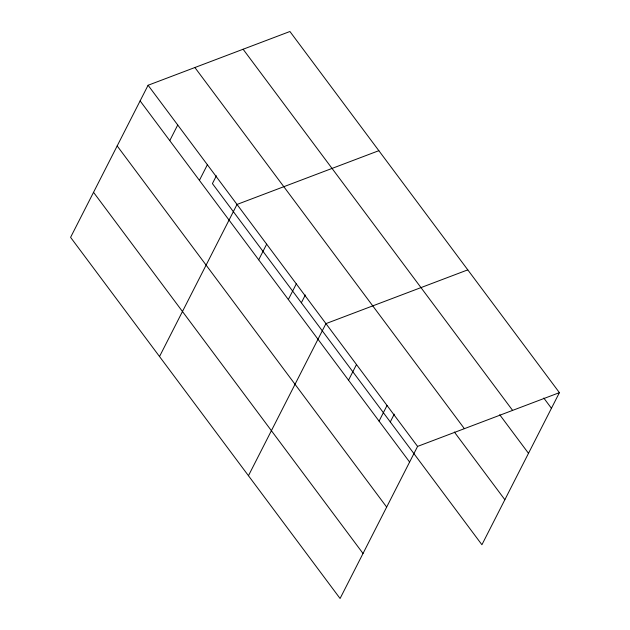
<?xml version="1.0" encoding="UTF-8"?>
<svg xmlns="http://www.w3.org/2000/svg" width="630" height="630" viewBox="0 0 630 630"><rect width="100%" height="100%" fill="white"/><g stroke="black" fill="none" stroke-linecap="round" stroke-linejoin="round"><path stroke-width="0.94" d="M148.081 85.263L70.591 237.352L340.082 598.5L417.58 446.41L559.409 392.647L289.918 31.5L148.081 85.263L417.58 446.41M169.761 140.632L177.731 124.992M199.403 180.361L207.372 164.721M216.397 175.794L212.42 183.59L481.918 544.737L559.409 392.647M159.524 356.533L237.014 204.443L378.85 150.68M258.694 259.812L266.663 244.172M288.335 299.534L296.305 283.894M301.353 302.762L305.329 294.974M248.456 475.713L325.946 323.623L467.783 269.861M348.524 380.189L356.493 364.55M379.063 421.123L387.033 405.484M390.285 421.942L394.262 414.154M543.8 398.058L551.439 408.287M243.109 49.242L512.607 410.39M499.716 414.745L528.499 453.316M194.89 67.52L464.381 428.668M454.348 432.015L504.858 499.708M140.12 100.902L409.61 462.05M117.172 145.932L386.662 507.079M93.539 192.323L363.03 553.471"/></g></svg>
